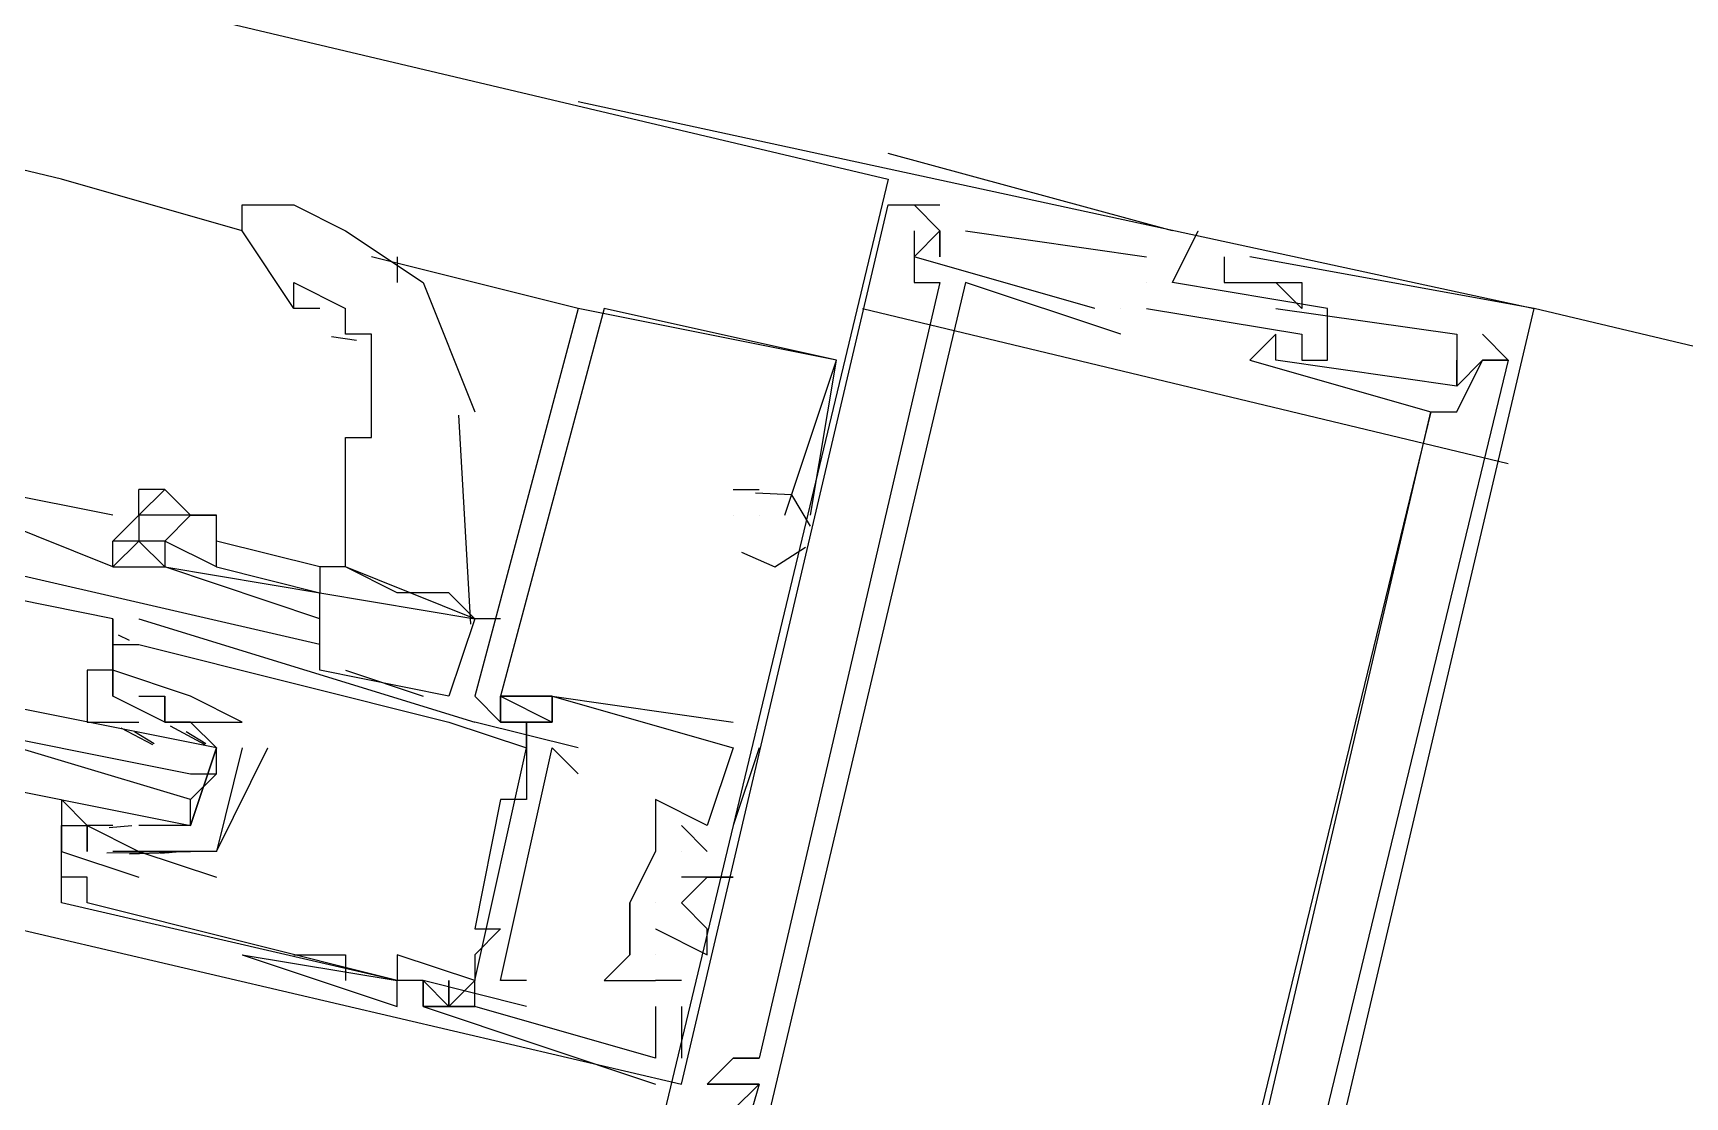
# Model space of a CAD drawing. Header units: feet. Extents: x -84 to 198, y -22 to 181.
# Drawn here: x 84.572 to 85.424, y 15.998 to 16.546 of the extents above; entities that cross this region are included whole.
import ezdxf

# ---------------------------------------------------------------- set-up
doc = ezdxf.new("R2010")
doc.units = ezdxf.units.FT
doc.layers.add('A-LINEA', color=7, linetype='CONTINUOUS')

msp = doc.modelspace()

# ---------------------------------------------------------------- linework, layer by layer
at = {"layer": 'A-LINEA'}
for p, q in [((77.9067, 18.1511), (85.0133, 16.4711)), ((84.5867, 16.4711), (81.4667, 17.2178)), ((84.8533, 16.5111), (85.3467, 16.4044)), ((85.16, 16.4444), (85.0133, 16.4844)), ((85.0133, 16.4844), (85.0133, 16.4844)), ((85.16, 16.4444), (85.0133, 16.4844)), ((85.0133, 16.4844), (85.0133, 16.4844)), ((85.16, 16.4444), (85.0133, 16.4844)), ((85.0133, 16.4844), (85.0133, 16.4844)), ((84.68, 16.4444), (84.5867, 16.4711)), ((85.0133, 16.4711), (85.0133, 16.4711)), ((85.0133, 16.4711), (85.0133, 16.4711)), ((85.0133, 16.4711), (85.0133, 16.4711)), ((85.0133, 16.4578), (85.0133, 16.4578)), ((85.0133, 16.4578), (85.0133, 16.4578)), ((85.0133, 16.4578), (85.0133, 16.4578)), ((85.0267, 16.4578), (85.04, 16.4444)), ((85.0267, 16.4578), (85.0267, 16.4578)), ((85.0267, 16.4578), (85.04, 16.4444)), ((85.0267, 16.4578), (85.0267, 16.4578)), ((85.0267, 16.4578), (85.04, 16.4444)), ((85.0267, 16.4578), (85.0267, 16.4578)), ((85.04, 16.4578), (85.04, 16.4578)), ((85.04, 16.4578), (85.04, 16.4578)), ((85.04, 16.4578), (85.04, 16.4578)), ((85.0267, 16.4444), (85.0267, 16.4444)), ((85.0267, 16.4444), (85.0267, 16.4444)), ((85.0267, 16.4444), (85.0267, 16.4444)), ((85.0267, 16.4444), (85.0267, 16.4444)), ((85.0267, 16.4444), (85.0267, 16.4444)), ((85.0267, 16.4444), (85.0267, 16.4444)), ((85.04, 16.4444), (85.04, 16.4444)), ((85.04, 16.4444), (85.04, 16.4444)), ((85.04, 16.4444), (85.04, 16.4444)), ((85.04, 16.4444), (85.04, 16.4444)), ((85.04, 16.4444), (85.04, 16.4444)), ((85.04, 16.4444), (85.04, 16.4444)), ((85.04, 16.4444), (85.04, 16.4444)), ((85.04, 16.4444), (85.04, 16.4444)), ((85.04, 16.4444), (85.04, 16.4444)), ((85.0533, 16.4444), (85.1467, 16.4311)), ((85.0533, 16.4444), (85.0533, 16.4444)), ((85.0533, 16.4444), (85.1467, 16.4311)), ((85.0533, 16.4444), (85.0533, 16.4444)), ((85.0533, 16.4444), (85.1467, 16.4311)), ((85.0533, 16.4444), (85.0533, 16.4444)), ((85.16, 16.4444), (85.16, 16.4444)), ((85.16, 16.4444), (85.16, 16.4444)), ((85.16, 16.4444), (85.16, 16.4444)), ((85.1733, 16.4444), (85.1733, 16.4444)), ((85.1733, 16.4444), (85.1733, 16.4444)), ((85.1733, 16.4444), (85.1733, 16.4444)), ((84.8533, 16.4044), (84.7467, 16.4311)), ((84.76, 16.4311), (84.76, 16.4178)), ((85.0267, 16.4311), (85.0267, 16.4311)), ((85.0267, 16.4311), (85.0267, 16.4311)), ((85.0267, 16.4311), (85.0267, 16.4311)), ((85.04, 16.4311), (85.04, 16.4311)), ((85.04, 16.4311), (85.04, 16.4311)), ((85.04, 16.4311), (85.04, 16.4311)), ((85.1467, 16.4311), (85.1467, 16.4311)), ((85.1467, 16.4311), (85.1467, 16.4311)), ((85.1467, 16.4311), (85.1467, 16.4311)), ((85.1867, 16.4311), (85.1867, 16.4311)), ((85.1867, 16.4311), (85.1867, 16.4311)), ((85.1867, 16.4311), (85.1867, 16.4311)), ((85.2, 16.4311), (85.2, 16.4311)), ((85.2, 16.4311), (85.2, 16.4311)), ((85.2, 16.4311), (85.2, 16.4311)), ((85.0267, 16.4178), (85.0267, 16.4178)), ((85.0267, 16.4178), (85.0267, 16.4178)), ((85.0267, 16.4178), (85.0267, 16.4178)), ((85.04, 16.4178), (85.04, 16.4178)), ((85.04, 16.4178), (85.04, 16.4178)), ((85.04, 16.4178), (85.04, 16.4178)), ((85.0533, 16.4178), (85.0533, 16.4178)), ((85.0533, 16.4178), (85.0533, 16.4178)), ((85.0533, 16.4178), (85.0533, 16.4178)), ((85.1467, 16.4178), (85.1467, 16.4178)), ((85.1467, 16.4178), (85.1467, 16.4178)), ((85.1467, 16.4178), (85.1467, 16.4178)), ((85.1467, 16.4178), (85.1467, 16.4178)), ((85.1467, 16.4178), (85.1467, 16.4178)), ((85.1467, 16.4178), (85.1467, 16.4178)), ((85.16, 16.4178), (85.16, 16.4178)), ((85.16, 16.4178), (85.16, 16.4178)), ((85.16, 16.4178), (85.16, 16.4178)), ((85.1867, 16.4178), (85.1867, 16.4178)), ((85.1867, 16.4178), (85.1867, 16.4178)), ((85.1867, 16.4178), (85.1867, 16.4178)), ((85.2, 16.4178), (85.2, 16.4178)), ((85.2, 16.4178), (85.2, 16.4178)), ((85.2, 16.4178), (85.2, 16.4178)), ((85.2133, 16.4178), (85.2133, 16.4178)), ((85.2133, 16.4178), (85.2133, 16.4178)), ((85.2133, 16.4178), (85.2133, 16.4178)), ((85.2267, 16.4178), (85.2267, 16.4178)), ((85.2267, 16.4178), (85.2267, 16.4178)), ((85.2267, 16.4178), (85.2267, 16.4178)), ((84.72, 16.4044), (84.7067, 16.4044)), ((84.8533, 16.4044), (84.8533, 16.4044)), ((84.8533, 16.4044), (84.8533, 16.4044)), ((84.8533, 16.4044), (84.8533, 16.4044)), ((84.8533, 16.4044), (84.8533, 16.4044)), ((84.8533, 16.4044), (84.8533, 16.4044)), ((84.8533, 16.4044), (84.8533, 16.4044)), ((84.8667, 16.4044), (84.8667, 16.4044)), ((84.8667, 16.4044), (84.8667, 16.4044)), ((84.8667, 16.4044), (84.8667, 16.4044)), ((85, 16.4044), (85.3333, 16.3244)), ((85.12, 16.4044), (85.12, 16.4044)), ((85.12, 16.4044), (85.12, 16.4044)), ((85.12, 16.4044), (85.12, 16.4044)), ((85.1333, 16.4044), (85.1333, 16.4044)), ((85.1333, 16.4044), (85.1333, 16.4044)), ((85.1333, 16.4044), (85.1333, 16.4044)), ((85.1333, 16.4044), (85.1333, 16.4044)), ((85.1333, 16.4044), (85.1333, 16.4044)), ((85.1333, 16.4044), (85.1333, 16.4044)), ((85.1467, 16.4044), (85.1467, 16.4044)), ((85.1467, 16.4044), (85.1467, 16.4044)), ((85.1467, 16.4044), (85.1467, 16.4044)), ((85.2133, 16.4044), (85.2133, 16.4044)), ((85.2133, 16.4044), (85.2133, 16.4044)), ((85.2133, 16.4044), (85.2133, 16.4044)), ((85.2267, 16.4044), (85.2267, 16.4044)), ((85.2267, 16.4044), (85.2267, 16.4044)), ((85.2267, 16.4044), (85.2267, 16.4044)), ((85.24, 16.4044), (85.24, 16.4044)), ((85.24, 16.4044), (85.24, 16.4044)), ((85.24, 16.4044), (85.24, 16.4044)), ((88.7067, 15.6044), (85.3467, 16.4044)), ((85.3467, 16.4044), (85.3467, 16.4044)), ((85.3467, 16.4044), (85.3467, 16.4044)), ((85.3467, 16.4044), (85.3467, 16.4044)), ((84.7389, 16.3878), (84.7261, 16.3897)), ((85.1333, 16.3911), (85.1333, 16.3911)), ((85.1333, 16.3911), (85.1333, 16.3911)), ((85.1333, 16.3911), (85.1333, 16.3911)), ((85.2133, 16.3911), (85.2133, 16.3911)), ((85.2133, 16.3911), (85.2133, 16.3911)), ((85.2133, 16.3911), (85.2133, 16.3911)), ((85.2267, 16.3911), (85.2267, 16.3911)), ((85.2267, 16.3911), (85.2267, 16.3911)), ((85.2267, 16.3911), (85.2267, 16.3911)), ((85.3067, 16.3911), (85.3067, 16.3911)), ((85.3067, 16.3911), (85.3067, 16.3911)), ((85.3067, 16.3911), (85.3067, 16.3911)), ((85.32, 16.3911), (85.3333, 16.3778)), ((85.32, 16.3911), (85.32, 16.3911)), ((85.32, 16.3911), (85.3333, 16.3778)), ((85.32, 16.3911), (85.32, 16.3911)), ((85.32, 16.3911), (85.3333, 16.3778)), ((85.32, 16.3911), (85.32, 16.3911)), ((84.9733, 16.2978), (84.9867, 16.3778)), ((84.9733, 16.2978), (84.9867, 16.3778)), ((84.9733, 16.2978), (84.9867, 16.3778)), ((84.9867, 16.3778), (84.9867, 16.3778)), ((84.9867, 16.3778), (84.9867, 16.3778)), ((84.9867, 16.3778), (84.9867, 16.3778)), ((84.9867, 16.3778), (84.9867, 16.3778)), ((84.9867, 16.3778), (84.9867, 16.3778)), ((84.9867, 16.3778), (84.9867, 16.3778)), ((85.2, 16.3778), (85.2, 16.3778)), ((85.2, 16.3778), (85.2, 16.3778)), ((85.2, 16.3778), (85.2, 16.3778)), ((85.2133, 16.3778), (85.2133, 16.3778)), ((85.2133, 16.3778), (85.2133, 16.3778)), ((85.2133, 16.3778), (85.2133, 16.3778)), ((85.2267, 16.3778), (85.2267, 16.3778)), ((85.2267, 16.3778), (85.2267, 16.3778)), ((85.2267, 16.3778), (85.2267, 16.3778)), ((85.24, 16.3778), (85.24, 16.3778)), ((85.24, 16.3778), (85.24, 16.3778)), ((85.24, 16.3778), (85.24, 16.3778)), ((85.3067, 16.3778), (85.3067, 16.3778)), ((85.3067, 16.3778), (85.3067, 16.3778)), ((85.3067, 16.3778), (85.3067, 16.3778)), ((85.32, 16.3778), (85.32, 16.3778)), ((85.32, 16.3778), (85.32, 16.3778)), ((85.32, 16.3778), (85.32, 16.3778)), ((85.32, 16.3778), (85.32, 16.3778)), ((85.32, 16.3778), (85.32, 16.3778)), ((85.32, 16.3778), (85.32, 16.3778)), ((85.32, 16.3778), (85.32, 16.3778)), ((85.32, 16.3778), (85.32, 16.3778)), ((85.32, 16.3778), (85.32, 16.3778)), ((85.3333, 16.3778), (85.3333, 16.3778)), ((85.3333, 16.3778), (85.3333, 16.3778)), ((85.3333, 16.3778), (85.3333, 16.3778)), ((85.3067, 16.3644), (85.3067, 16.3644)), ((85.3067, 16.3644), (85.3067, 16.3644)), ((85.3067, 16.3644), (85.3067, 16.3644)), ((85.3067, 16.3644), (85.3067, 16.3644)), ((85.3067, 16.3644), (85.3067, 16.3644)), ((85.3067, 16.3644), (85.3067, 16.3644)), ((84.7979, 16.2416), (84.7917, 16.3493)), ((85.2933, 16.3511), (85.2933, 16.3511)), ((85.2933, 16.3511), (85.2933, 16.3511)), ((85.2933, 16.3511), (85.2933, 16.3511)), ((85.2933, 16.3511), (85.2933, 16.3511)), ((85.2933, 16.3511), (85.2933, 16.3511)), ((85.2933, 16.3511), (85.2933, 16.3511)), ((85.3067, 16.3511), (85.3067, 16.3511)), ((85.3067, 16.3511), (85.3067, 16.3511)), ((85.3067, 16.3511), (85.3067, 16.3511)), ((84.6133, 16.2978), (84.5467, 16.3111)), ((84.64, 16.3111), (84.6267, 16.3111)), ((84.9333, 16.3111), (84.9467, 16.3111)), ((84.9333, 16.3111), (84.9333, 16.3111)), ((84.9333, 16.3111), (84.9467, 16.3111)), ((84.9333, 16.3111), (84.9333, 16.3111)), ((84.9333, 16.3111), (84.9467, 16.3111)), ((84.9333, 16.3111), (84.9333, 16.3111)), ((84.9467, 16.3111), (84.9467, 16.3111)), ((84.9467, 16.3111), (84.9467, 16.3111)), ((84.9467, 16.3111), (84.9467, 16.3111)), ((84.6133, 16.2711), (84.5467, 16.2978)), ((84.6267, 16.2978), (84.6267, 16.2978)), ((84.9333, 16.2978), (84.9333, 16.2978)), ((84.9333, 16.2978), (84.9333, 16.2978)), ((84.9333, 16.2978), (84.9333, 16.2978)), ((84.9333, 16.2978), (84.9333, 16.2978)), ((84.9333, 16.2978), (84.9333, 16.2978)), ((84.9333, 16.2978), (84.9333, 16.2978)), ((84.9467, 16.2978), (84.9467, 16.2978)), ((84.9467, 16.2978), (84.9467, 16.2978)), ((84.9467, 16.2978), (84.9467, 16.2978)), ((84.96, 16.2978), (84.96, 16.2978)), ((84.96, 16.2978), (84.96, 16.2978)), ((84.96, 16.2978), (84.96, 16.2978)), ((84.96, 16.2978), (84.96, 16.2978)), ((84.96, 16.2978), (84.96, 16.2978)), ((84.96, 16.2978), (84.96, 16.2978)), ((84.96, 16.2978), (84.96, 16.2978)), ((84.96, 16.2978), (84.96, 16.2978)), ((84.96, 16.2978), (84.96, 16.2978)), ((84.9733, 16.2978), (84.9733, 16.2978)), ((84.9733, 16.2978), (84.9733, 16.2978)), ((84.9733, 16.2978), (84.9733, 16.2978)), ((84.6267, 16.2844), (84.6133, 16.2844)), ((84.6267, 16.2844), (84.6133, 16.2844)), ((84.72, 16.2711), (84.6667, 16.2844)), ((84.72, 16.2311), (84.5467, 16.2711)), ((84.6133, 16.2711), (84.6133, 16.2711)), ((84.6667, 16.2711), (84.72, 16.2578)), ((84.7333, 16.2711), (84.7333, 16.2711)), ((84.7333, 16.2711), (84.7333, 16.2711)), ((84.72, 16.2578), (84.72, 16.2578)), ((84.6267, 16.2444), (84.8, 16.1911)), ((84.6267, 16.2444), (84.6267, 16.2444)), ((84.8133, 16.2444), (84.8, 16.2444)), ((84.6133, 16.2311), (84.6133, 16.2044)), ((84.6133, 16.2311), (84.6133, 16.2311)), ((84.6133, 16.2311), (84.6133, 16.2311)), ((84.6133, 16.2311), (84.6133, 16.2311)), ((84.6133, 16.2311), (84.6133, 16.2311)), ((84.6133, 16.2311), (84.6133, 16.2311)), ((84.616, 16.236), (84.6216, 16.2333)), ((84.616, 16.236), (84.6216, 16.2333)), ((84.616, 16.236), (84.6216, 16.2333)), ((84.6267, 16.2311), (84.6267, 16.2311)), ((84.6267, 16.2311), (84.6267, 16.2311)), ((84.6133, 16.2178), (84.6133, 16.2178)), ((84.7867, 16.2044), (84.72, 16.2178)), ((84.7333, 16.2178), (84.7733, 16.2044)), ((84.6133, 16.2044), (84.6133, 16.2044)), ((84.6267, 16.2044), (84.6267, 16.2044)), ((84.64, 16.2044), (84.64, 16.2044)), ((84.64, 16.2044), (84.64, 16.2044)), ((84.6533, 16.2044), (84.6533, 16.2044)), ((84.8, 16.2044), (84.8, 16.2044)), ((84.8, 16.2044), (84.8, 16.2044)), ((84.8, 16.2044), (84.8, 16.2044)), ((84.8, 16.2044), (84.8, 16.2044)), ((84.8133, 16.2044), (84.8133, 16.2044)), ((84.8133, 16.2044), (84.8133, 16.2044)), ((84.8133, 16.2044), (84.8133, 16.2044)), ((84.8133, 16.2044), (84.8133, 16.2044)), ((84.8133, 16.2044), (84.8133, 16.2044)), ((84.8133, 16.2044), (84.8133, 16.2044)), ((84.84, 16.2044), (84.84, 16.2044)), ((84.84, 16.2044), (84.84, 16.2044)), ((84.84, 16.2044), (84.84, 16.2044)), ((84.84, 16.2044), (84.84, 16.2044)), ((84.84, 16.2044), (84.84, 16.2044)), ((84.84, 16.2044), (84.84, 16.2044)), ((84.84, 16.2044), (84.84, 16.2044)), ((84.84, 16.2044), (84.84, 16.2044)), ((84.84, 16.2044), (84.84, 16.2044)), ((84.6133, 16.1911), (84.6133, 16.1911)), ((84.6133, 16.1911), (84.6267, 16.1911)), ((84.6174, 16.1881), (84.6337, 16.1796)), ((84.6267, 16.1911), (84.6267, 16.1911)), ((84.64, 16.1911), (84.64, 16.1911)), ((84.6428, 16.1891), (84.6608, 16.1795)), ((84.68, 16.1911), (84.68, 16.1911)), ((84.68, 16.1911), (84.68, 16.1911)), ((84.7867, 16.1911), (84.7867, 16.1911)), ((84.8533, 16.1778), (84.8, 16.1911)), ((84.8, 16.1911), (84.8, 16.1911)), ((84.8, 16.1911), (84.8, 16.1911)), ((84.8133, 16.1911), (84.8133, 16.1911)), ((84.8133, 16.1911), (84.8133, 16.1911)), ((84.8133, 16.1911), (84.8133, 16.1911)), ((84.8133, 16.1911), (84.8133, 16.1911)), ((84.8133, 16.1911), (84.8133, 16.1911)), ((84.8133, 16.1911), (84.8133, 16.1911)), ((84.8267, 16.1911), (84.8267, 16.1778)), ((84.8267, 16.1911), (84.8267, 16.1778)), ((84.8267, 16.1911), (84.8267, 16.1911)), ((84.8267, 16.1911), (84.8267, 16.1911)), ((84.8267, 16.1911), (84.8267, 16.1778)), ((84.8267, 16.1911), (84.8267, 16.1778)), ((84.8267, 16.1911), (84.8267, 16.1911)), ((84.8267, 16.1911), (84.8267, 16.1911)), ((84.8267, 16.1911), (84.8267, 16.1778)), ((84.8267, 16.1911), (84.8267, 16.1778)), ((84.8267, 16.1911), (84.8267, 16.1911)), ((84.8267, 16.1911), (84.8267, 16.1911)), ((84.84, 16.1911), (84.84, 16.1911)), ((84.84, 16.1911), (84.84, 16.1911)), ((84.84, 16.1911), (84.84, 16.1911)), ((84.84, 16.1911), (84.84, 16.1911)), ((84.84, 16.1911), (84.84, 16.1911)), ((84.84, 16.1911), (84.84, 16.1911)), ((84.9333, 16.1911), (84.9333, 16.1911)), ((84.9333, 16.1911), (84.9333, 16.1911)), ((84.9333, 16.1911), (84.9333, 16.1911)), ((84.6244, 16.1863), (84.6346, 16.18)), ((84.6511, 16.1863), (84.6613, 16.18)), ((84.6533, 16.1778), (84.6533, 16.1778)), ((84.68, 16.1778), (84.68, 16.1778)), ((84.6933, 16.1778), (84.6933, 16.1778)), ((84.8, 16.0578), (84.8267, 16.1778)), ((84.8, 16.0578), (84.8267, 16.1778)), ((84.8, 16.0578), (84.8267, 16.1778)), ((84.8267, 16.1778), (84.8267, 16.1778)), ((84.84, 16.1778), (84.84, 16.1778)), ((84.8533, 16.1778), (84.8533, 16.1778)), ((84.9467, 16.1778), (84.9333, 16.1378)), ((84.9333, 16.1778), (84.9333, 16.1778)), ((84.9333, 16.1778), (84.9333, 16.1778)), ((84.9467, 16.1778), (84.9333, 16.1378)), ((84.9333, 16.1778), (84.9333, 16.1778)), ((84.9333, 16.1778), (84.9333, 16.1778)), ((84.9467, 16.1778), (84.9333, 16.1378)), ((84.9333, 16.1778), (84.9333, 16.1778)), ((84.9333, 16.1778), (84.9333, 16.1778)), ((84.9467, 16.1778), (84.9467, 16.1778)), ((84.9467, 16.1778), (84.9467, 16.1778)), ((84.9467, 16.1778), (84.9467, 16.1778)), ((84.6667, 16.1644), (84.6533, 16.1511)), ((84.8267, 16.1644), (84.8267, 16.1644)), ((84.8533, 16.1644), (84.8533, 16.1644)), ((84.8133, 16.1511), (84.8133, 16.1511)), ((84.8267, 16.1511), (84.8267, 16.1511)), ((84.8933, 16.1511), (84.8933, 16.1511)), ((84.8933, 16.1511), (84.8933, 16.1511)), ((84.8933, 16.1511), (84.8933, 16.1511)), ((84.5867, 16.1378), (84.5867, 16.1378)), ((84.6, 16.1378), (84.6, 16.1378)), ((84.6133, 16.1378), (84.6, 16.1378)), ((84.6231, 16.1376), (84.6113, 16.1366)), ((84.6133, 16.1378), (84.6133, 16.1378)), ((84.64, 16.1378), (84.64, 16.1378)), ((84.8933, 16.1378), (84.8933, 16.1244)), ((84.9067, 16.1378), (84.92, 16.1244)), ((84.9067, 16.1378), (84.9067, 16.1378)), ((84.9067, 16.1378), (84.92, 16.1244)), ((84.9067, 16.1378), (84.9067, 16.1378)), ((84.9067, 16.1378), (84.92, 16.1244)), ((84.9067, 16.1378), (84.9067, 16.1378)), ((84.92, 16.1378), (84.92, 16.1378)), ((84.92, 16.1378), (84.92, 16.1378)), ((84.92, 16.1378), (84.92, 16.1378)), ((84.92, 16.1378), (84.92, 16.1378)), ((84.92, 16.1378), (84.92, 16.1378)), ((84.92, 16.1378), (84.92, 16.1378)), ((84.9333, 16.1378), (84.9333, 16.1378)), ((84.9333, 16.1378), (84.9333, 16.1378)), ((84.9333, 16.1378), (84.9333, 16.1378)), ((84.5867, 16.1244), (84.5867, 16.1244)), ((84.6284, 16.1237), (84.6101, 16.1234)), ((84.6133, 16.1244), (84.6133, 16.1244)), ((84.6423, 16.1236), (84.6219, 16.123)), ((84.6267, 16.1244), (84.6267, 16.1244)), ((84.6267, 16.1244), (84.6267, 16.1244)), ((84.6498, 16.1243), (84.6379, 16.1233)), ((84.6667, 16.1244), (84.6667, 16.1244)), ((84.6667, 16.1244), (84.6667, 16.1244)), ((84.8933, 16.1244), (84.8933, 16.1244)), ((84.8933, 16.1244), (84.8933, 16.1244)), ((84.8933, 16.1244), (84.8933, 16.1244)), ((84.9067, 16.1244), (84.9067, 16.1244)), ((84.9067, 16.1244), (84.9067, 16.1244)), ((84.9067, 16.1244), (84.9067, 16.1244)), ((84.92, 16.1244), (84.92, 16.1244)), ((84.92, 16.1244), (84.92, 16.1244)), ((84.92, 16.1244), (84.92, 16.1244)), ((84.5867, 16.1111), (84.5867, 16.1111)), ((84.6, 16.1111), (84.6, 16.1111)), ((84.6267, 16.1111), (84.6267, 16.1111)), ((84.6667, 16.1111), (84.6667, 16.1111)), ((84.9067, 16.1111), (84.9067, 16.1111)), ((84.9067, 16.1111), (84.9067, 16.1111)), ((84.9067, 16.1111), (84.9067, 16.1111)), ((84.92, 16.1111), (84.92, 16.1111)), ((84.92, 16.1111), (84.92, 16.1111)), ((84.92, 16.1111), (84.92, 16.1111)), ((84.9333, 16.1111), (84.9333, 16.1111)), ((84.9333, 16.1111), (84.9333, 16.1111)), ((84.9333, 16.1111), (84.9333, 16.1111)), ((84.5067, 16.0978), (84.9067, 16.0044)), ((84.5867, 16.0978), (84.5867, 16.0978)), ((84.6, 16.0978), (84.6, 16.0978)), ((84.88, 16.0978), (84.88, 16.0978)), ((84.88, 16.0978), (84.88, 16.0978)), ((84.88, 16.0978), (84.88, 16.0978)), ((84.88, 16.0978), (84.88, 16.0978)), ((84.88, 16.0978), (84.88, 16.0978)), ((84.8933, 16.0978), (84.8933, 16.0978)), ((84.8933, 16.0978), (84.8933, 16.0978)), ((84.8933, 16.0978), (84.8933, 16.0978)), ((84.9067, 16.0978), (84.9067, 16.0978)), ((84.9067, 16.0978), (84.9067, 16.0978)), ((84.9067, 16.0978), (84.9067, 16.0978)), ((84.8, 16.0844), (84.8, 16.0844)), ((84.8133, 16.0844), (84.8133, 16.0844)), ((84.8933, 16.0844), (84.8933, 16.0844)), ((84.8933, 16.0844), (84.8933, 16.0844)), ((84.8933, 16.0844), (84.8933, 16.0844)), ((84.92, 16.0844), (84.92, 16.0844)), ((84.92, 16.0844), (84.92, 16.0844)), ((84.92, 16.0844), (84.92, 16.0844)), ((84.68, 16.0711), (84.76, 16.0578)), ((84.68, 16.0711), (84.76, 16.0578)), ((84.7067, 16.0711), (84.7333, 16.0711)), ((84.7067, 16.0711), (84.7067, 16.0711)), ((84.7333, 16.0711), (84.7333, 16.0578)), ((84.76, 16.0711), (84.76, 16.0711)), ((84.8, 16.0711), (84.8, 16.0711)), ((84.88, 16.0711), (84.88, 16.0711)), ((84.88, 16.0711), (84.88, 16.0711)), ((84.88, 16.0711), (84.88, 16.0711)), ((84.8933, 16.0711), (84.8933, 16.0711)), ((84.8933, 16.0711), (84.8933, 16.0711)), ((84.8933, 16.0711), (84.8933, 16.0711)), ((84.92, 16.0711), (84.92, 16.0711)), ((84.92, 16.0711), (84.92, 16.0711)), ((84.92, 16.0711), (84.92, 16.0711)), ((84.76, 16.0578), (84.76, 16.0578)), ((84.76, 16.0578), (84.76, 16.0578)), ((84.7733, 16.0578), (84.7733, 16.0578)), ((84.7733, 16.0578), (84.7733, 16.0578)), ((84.7733, 16.0578), (84.7733, 16.0578)), ((84.7733, 16.0578), (84.7733, 16.0578)), ((84.7733, 16.0444), (84.7733, 16.0578)), ((84.8, 16.0578), (84.8, 16.0578)), ((84.8, 16.0444), (84.8, 16.0578)), ((84.8133, 16.0578), (84.8133, 16.0578)), ((84.8267, 16.0578), (84.8267, 16.0578)), ((84.8667, 16.0578), (84.8667, 16.0578)), ((84.8667, 16.0578), (84.8667, 16.0578)), ((84.8667, 16.0578), (84.8667, 16.0578)), ((84.8933, 16.0578), (84.8933, 16.0578)), ((84.8933, 16.0578), (84.8933, 16.0578)), ((84.8933, 16.0578), (84.8933, 16.0578)), ((84.8933, 16.0578), (84.8933, 16.0578)), ((84.8933, 16.0578), (84.8933, 16.0578)), ((84.8933, 16.0578), (84.8933, 16.0578)), ((84.9067, 16.0578), (84.9067, 16.0578)), ((84.9067, 16.0578), (84.9067, 16.0578)), ((84.9067, 16.0578), (84.9067, 16.0578)), ((84.76, 16.0444), (84.76, 16.0444)), ((84.7733, 16.0444), (84.7733, 16.0444)), ((84.7733, 16.0444), (84.7733, 16.0444)), ((84.7733, 16.0444), (84.7733, 16.0444)), ((84.7733, 16.0444), (84.7733, 16.0444)), ((84.7733, 16.0444), (84.7733, 16.0444)), ((84.7733, 16.0444), (84.7733, 16.0444)), ((84.7867, 16.0444), (84.7867, 16.0444)), ((84.7867, 16.0444), (84.7867, 16.0444)), ((84.7867, 16.0444), (84.7867, 16.0444)), ((84.8, 16.0444), (84.7867, 16.0444)), ((84.8, 16.0444), (84.8, 16.0444)), ((84.8, 16.0444), (84.8, 16.0444)), ((84.8, 16.0444), (84.8, 16.0444)), ((84.8, 16.0444), (84.8, 16.0444)), ((84.8, 16.0444), (84.8, 16.0444)), ((84.8, 16.0444), (84.8, 16.0444)), ((84.8267, 16.0444), (84.8267, 16.0444)), ((84.8933, 16.0444), (84.8933, 16.0444)), ((84.8933, 16.0444), (84.8933, 16.0444)), ((84.8933, 16.0444), (84.8933, 16.0444)), ((84.9067, 16.0444), (84.9067, 16.0178)), ((84.9067, 16.0444), (84.9067, 16.0444)), ((84.9067, 16.0444), (84.9067, 16.0178)), ((84.9067, 16.0444), (84.9067, 16.0444)), ((84.9067, 16.0444), (84.9067, 16.0178)), ((84.9067, 16.0444), (84.9067, 16.0444)), ((84.8933, 16.0178), (84.8933, 16.0178)), ((84.8933, 16.0178), (84.8933, 16.0178)), ((84.8933, 16.0178), (84.8933, 16.0178)), ((84.8933, 16.0178), (84.8933, 16.0178)), ((84.8933, 16.0178), (84.8933, 16.0178)), ((84.8933, 16.0178), (84.8933, 16.0178)), ((84.9067, 16.0178), (84.9067, 16.0178)), ((84.9067, 16.0178), (84.9067, 16.0178)), ((84.9067, 16.0178), (84.9067, 16.0178)), ((84.9333, 16.0178), (84.9333, 16.0178)), ((84.9333, 16.0178), (84.9333, 16.0178)), ((84.9333, 16.0178), (84.9333, 16.0178)), ((84.9467, 16.0178), (84.9467, 16.0178)), ((84.9467, 16.0178), (84.9467, 16.0178)), ((84.9467, 16.0178), (84.9467, 16.0178)), ((84.8933, 16.0044), (84.8933, 16.0044)), ((84.8933, 16.0044), (84.8933, 16.0044)), ((84.8933, 16.0044), (84.8933, 16.0044)), ((84.9067, 16.0044), (84.9067, 16.0044)), ((84.9067, 16.0044), (84.9067, 16.0044)), ((84.9067, 16.0044), (84.9067, 16.0044)), ((84.92, 16.0044), (84.92, 16.0044)), ((84.92, 16.0044), (84.92, 16.0044)), ((84.92, 16.0044), (84.92, 16.0044)), ((84.92, 16.0044), (84.92, 16.0044)), ((84.92, 16.0044), (84.92, 16.0044)), ((84.92, 16.0044), (84.92, 16.0044)), ((84.9333, 16.0044), (84.9333, 16.0044)), ((84.9333, 16.0044), (84.9333, 16.0044)), ((84.9333, 16.0044), (84.9333, 16.0044)), ((84.9333, 16.0044), (84.9333, 16.0044)), ((84.9333, 16.0044), (84.9333, 16.0044)), ((84.9333, 16.0044), (84.9333, 16.0044)), ((84.9467, 16.0044), (84.9467, 16.0044)), ((84.9467, 16.0044), (84.9467, 16.0044)), ((84.9467, 16.0044), (84.9467, 16.0044)), ((84.9467, 16.0044), (84.9467, 16.0044)), ((84.9467, 16.0044), (84.9467, 16.0044)), ((84.9467, 16.0044), (84.9467, 16.0044))]:
    msp.add_line(p, q, dxfattribs=at)
for points in [[(85.0133, 16.4711), (84.8533, 15.8044), (84.8533, 15.7911)], [(85.0133, 16.4711), (84.8533, 15.8044), (84.8533, 15.7911)], [(85.0133, 16.4711), (84.8533, 15.8044), (84.8533, 15.7911)], [(84.7067, 16.4044), (84.68, 16.4444), (84.68, 16.4578), (84.7067, 16.4578)], [(84.7067, 16.4578), (84.7333, 16.4444), (84.7733, 16.4178), (84.8, 16.3511)], [(84.9067, 16.0044), (85.0133, 16.4578), (85.04, 16.4578)], [(84.9067, 16.0044), (85.0133, 16.4578), (85.04, 16.4578)], [(84.9067, 16.0044), (85.0133, 16.4578), (85.04, 16.4578)], [(85.0267, 16.4444), (85.0267, 16.4178), (85.04, 16.4178), (84.9467, 16.0178), (84.9333, 16.0178), (84.92, 16.0044), (84.9333, 16.0044), (84.9467, 16.0044), (84.92, 15.9111)], [(85.0267, 16.4444), (85.0267, 16.4178), (85.04, 16.4178), (84.9467, 16.0178), (84.9333, 16.0178), (84.92, 16.0044), (84.9333, 16.0044), (84.9467, 16.0044), (84.92, 15.9111)], [(85.0267, 16.4444), (85.0267, 16.4178), (85.04, 16.4178), (84.9467, 16.0178), (84.9333, 16.0178), (84.92, 16.0044), (84.9333, 16.0044), (84.9467, 16.0044), (84.92, 15.9111)], [(85.12, 16.4044), (85.0267, 16.4311), (85.04, 16.4444)], [(85.12, 16.4044), (85.0267, 16.4311), (85.04, 16.4444)], [(85.12, 16.4044), (85.0267, 16.4311), (85.04, 16.4444)], [(85.04, 16.4444), (85.04, 16.4311), (85.04, 16.4444)], [(85.04, 16.4444), (85.04, 16.4311), (85.04, 16.4444)], [(85.04, 16.4444), (85.04, 16.4311), (85.04, 16.4444)], [(85.1467, 16.4044), (85.2267, 16.3911), (85.2267, 16.3778), (85.24, 16.3778), (85.24, 16.4044), (85.16, 16.4178), (85.1733, 16.4444)], [(85.1467, 16.4044), (85.2267, 16.3911), (85.2267, 16.3778), (85.24, 16.3778), (85.24, 16.4044), (85.16, 16.4178), (85.1733, 16.4444)], [(85.1467, 16.4044), (85.2267, 16.3911), (85.2267, 16.3778), (85.24, 16.3778), (85.24, 16.4044), (85.16, 16.4178), (85.1733, 16.4444)], [(85.1867, 15.7244), (85.3467, 16.4044), (85.2, 16.4311)], [(85.1867, 16.4311), (85.1867, 16.4178), (85.2, 16.4178), (85.2267, 16.4178), (85.2267, 16.4044), (85.2133, 16.4178)], [(85.1867, 15.7244), (85.3467, 16.4044), (85.2, 16.4311)], [(85.1867, 16.4311), (85.1867, 16.4178), (85.2, 16.4178), (85.2267, 16.4178), (85.2267, 16.4044), (85.2133, 16.4178)], [(85.1867, 15.7244), (85.3467, 16.4044), (85.2, 16.4311)], [(85.1867, 16.4311), (85.1867, 16.4178), (85.2, 16.4178), (85.2267, 16.4178), (85.2267, 16.4044), (85.2133, 16.4178)], [(84.7067, 16.4044), (84.7067, 16.4178), (84.7333, 16.4044)], [(85.1333, 16.3911), (85.0533, 16.4178), (84.9333, 15.9111), (85.0133, 15.8978), (85.0133, 15.8978)], [(85.1333, 16.3911), (85.0533, 16.4178), (84.9333, 15.9111), (85.0133, 15.8978), (85.0133, 15.8978)], [(85.1333, 16.3911), (85.0533, 16.4178), (84.9333, 15.9111), (85.0133, 15.8978), (85.0133, 15.8978)], [(84.7333, 16.2711), (84.7333, 16.2844), (84.7333, 16.2978), (84.7333, 16.3244), (84.7333, 16.3378), (84.7467, 16.3378), (84.7467, 16.3511), (84.7467, 16.3644), (84.7467, 16.3778), (84.7467, 16.3911), (84.7333, 16.3911), (84.7333, 16.4044)], [(84.9867, 16.3778), (84.8533, 16.4044), (84.8, 16.2044), (84.8133, 16.1911), (84.8133, 16.2044), (84.84, 16.2044), (84.84, 16.1911), (84.8267, 16.1911), (84.84, 16.1911), (84.84, 16.2044), (84.9333, 16.1778), (84.92, 16.1378), (84.8933, 16.1511), (84.8933, 16.1244), (84.88, 16.0978), (84.88, 16.0711), (84.8667, 16.0578), (84.8933, 16.0578)], [(84.9867, 16.3778), (84.8533, 16.4044), (84.8, 16.2044), (84.8133, 16.1911), (84.8133, 16.2044), (84.84, 16.2044), (84.84, 16.1911), (84.8267, 16.1911), (84.84, 16.1911), (84.84, 16.2044), (84.9333, 16.1778), (84.92, 16.1378), (84.8933, 16.1511), (84.8933, 16.1244), (84.88, 16.0978), (84.88, 16.0711), (84.8667, 16.0578), (84.8933, 16.0578)], [(84.9867, 16.3778), (84.8533, 16.4044), (84.8, 16.2044), (84.8133, 16.1911), (84.8133, 16.2044), (84.84, 16.2044), (84.84, 16.1911), (84.8267, 16.1911), (84.84, 16.1911), (84.84, 16.2044), (84.9333, 16.1778), (84.92, 16.1378), (84.8933, 16.1511), (84.8933, 16.1244), (84.88, 16.0978), (84.88, 16.0711), (84.8667, 16.0578), (84.8933, 16.0578)], [(84.96, 16.2978), (84.9867, 16.3778), (84.8667, 16.4044), (84.8133, 16.2044), (84.84, 16.2044), (84.84, 16.2044), (84.9333, 16.1911)], [(84.96, 16.2978), (84.9867, 16.3778), (84.8667, 16.4044), (84.8133, 16.2044), (84.84, 16.2044), (84.84, 16.2044), (84.9333, 16.1911)], [(84.96, 16.2978), (84.9867, 16.3778), (84.8667, 16.4044), (84.8133, 16.2044), (84.84, 16.2044), (84.84, 16.2044), (84.9333, 16.1911)], [(85.2133, 16.4044), (85.3067, 16.3911), (85.3067, 16.3644), (85.3067, 16.3778)], [(85.2133, 16.4044), (85.3067, 16.3911), (85.3067, 16.3644), (85.3067, 16.3778)], [(85.2133, 16.4044), (85.3067, 16.3911), (85.3067, 16.3644), (85.3067, 16.3778)], [(85.1733, 15.8578), (85.2, 15.9511), (85.2133, 15.9378), (85.2133, 15.9511), (85.2, 15.9511), (85.2933, 16.3511), (85.3067, 16.3511), (85.32, 16.3778), (85.3333, 16.3778), (85.32, 16.3778), (85.3067, 16.3644), (85.2133, 16.3778), (85.2133, 16.3911), (85.2, 16.3778), (85.2933, 16.3511), (85.1733, 15.8578), (85.08, 15.8844)], [(85.1733, 15.8578), (85.2, 15.9511), (85.2133, 15.9378), (85.2133, 15.9511), (85.2, 15.9511), (85.2933, 16.3511), (85.3067, 16.3511), (85.32, 16.3778), (85.3333, 16.3778), (85.32, 16.3778), (85.3067, 16.3644), (85.2133, 16.3778), (85.2133, 16.3911), (85.2, 16.3778), (85.2933, 16.3511), (85.1733, 15.8578), (85.08, 15.8844)], [(85.1733, 15.8578), (85.2, 15.9511), (85.2133, 15.9378), (85.2133, 15.9511), (85.2, 15.9511), (85.2933, 16.3511), (85.3067, 16.3511), (85.32, 16.3778), (85.3333, 16.3778), (85.32, 16.3778), (85.3067, 16.3644), (85.2133, 16.3778), (85.2133, 16.3911), (85.2, 16.3778), (85.2933, 16.3511), (85.1733, 15.8578), (85.08, 15.8844)], [(85.3333, 16.3778), (85.2267, 15.9378), (85.2133, 15.9378), (85.2, 15.9511)], [(85.3333, 16.3778), (85.2267, 15.9378), (85.2133, 15.9378), (85.2, 15.9511)], [(85.3333, 16.3778), (85.2267, 15.9378), (85.2133, 15.9378), (85.2, 15.9511)], [(84.6133, 16.2711), (84.6133, 16.2844), (84.6133, 16.2844), (84.6267, 16.2978), (84.6267, 16.3111)], [(84.6267, 16.2978), (84.64, 16.3111), (84.6533, 16.2978), (84.6533, 16.2978), (84.6533, 16.2978), (84.6533, 16.2978)], [(84.9733, 16.2921), (84.9636, 16.3083), (84.9448, 16.3092)], [(84.9733, 16.2921), (84.9636, 16.3083), (84.9448, 16.3092)], [(84.9733, 16.2921), (84.9636, 16.3083), (84.9448, 16.3092)], [(84.64, 16.2844), (84.6533, 16.2978), (84.6267, 16.2978), (84.6267, 16.2844)], [(84.6533, 16.2978), (84.6533, 16.2978), (84.6667, 16.2978), (84.6533, 16.2978), (84.64, 16.2844)], [(84.6667, 16.2711), (84.6667, 16.2711), (84.6667, 16.2978), (84.6667, 16.2978)], [(84.6267, 16.2844), (84.6133, 16.2711), (84.64, 16.2711)], [(84.64, 16.2844), (84.6267, 16.2844), (84.6267, 16.2844), (84.64, 16.2711)], [(84.6667, 16.2711), (84.64, 16.2844), (84.64, 16.2844), (84.64, 16.2711)], [(84.9376, 16.2787), (84.9549, 16.2712), (84.9707, 16.2813)], [(84.9376, 16.2787), (84.9549, 16.2712), (84.9707, 16.2813)], [(84.9376, 16.2787), (84.9549, 16.2712), (84.9707, 16.2813)], [(84.72, 16.2444), (84.64, 16.2711), (84.64, 16.2711), (84.72, 16.2578)], [(84.7333, 16.2711), (84.7333, 16.2711), (84.72, 16.2711), (84.72, 16.2578), (84.8, 16.2444), (84.8, 16.2444), (84.7333, 16.2711)], [(84.8, 16.2444), (84.7867, 16.2578), (84.76, 16.2578), (84.7333, 16.2711), (84.7333, 16.2711)], [(84.6133, 16.2311), (84.6133, 16.2311), (84.6133, 16.2444), (84.5467, 16.2578)], [(84.72, 16.2178), (84.72, 16.2578), (84.8, 16.2444), (84.7867, 16.2044)], [(84.6133, 16.2444), (84.6133, 16.2311), (84.6133, 16.2444)], [(84.6133, 16.2311), (84.6133, 16.2311), (84.6133, 16.2444)], [(84.6133, 16.2444), (84.6133, 16.2311), (84.6133, 16.2444)], [(84.6133, 16.2311), (84.6133, 16.2311), (84.6133, 16.2444)], [(84.6133, 16.2444), (84.6133, 16.2311), (84.6133, 16.2444)], [(84.6267, 16.2311), (84.7867, 16.1911), (84.8267, 16.1778), (84.8267, 16.1644), (84.8267, 16.1511), (84.8133, 16.1511), (84.8, 16.0844), (84.8133, 16.0844), (84.8, 16.0711), (84.8, 16.0578), (84.76, 16.0711), (84.76, 16.0578), (84.6, 16.0978), (84.6, 16.1111), (84.5867, 16.1111), (84.5867, 16.1244), (84.6267, 16.1111)], [(84.6533, 16.2044), (84.6133, 16.2178), (84.6133, 16.2311), (84.6267, 16.2311)], [(84.6533, 16.1378), (84.6667, 16.1778), (84.6533, 16.1911), (84.64, 16.1911), (84.64, 16.2044), (84.64, 16.1911), (84.6133, 16.2044), (84.6133, 16.2178), (84.6, 16.2178), (84.6, 16.1911), (84.6133, 16.1911)], [(84.52, 16.1644), (84.6533, 16.1378), (84.6533, 16.1511), (84.52, 16.1911), (84.6533, 16.1644), (84.6667, 16.1644), (84.6667, 16.1778), (84.5333, 16.2044)], [(84.6267, 16.2044), (84.64, 16.2044), (84.64, 16.1911), (84.68, 16.1911)], [(84.68, 16.1911), (84.68, 16.1911), (84.6533, 16.2044)], [(84.8133, 16.1911), (84.8133, 16.1911), (84.8133, 16.2044)], [(84.8133, 16.2044), (84.8133, 16.1911), (84.8267, 16.1911), (84.8133, 16.1911)], [(84.8133, 16.1911), (84.8133, 16.2044), (84.84, 16.1911), (84.84, 16.2044), (84.8133, 16.2044), (84.8133, 16.2044)], [(84.8133, 16.1911), (84.8133, 16.1911), (84.8133, 16.2044)], [(84.8133, 16.2044), (84.8133, 16.1911), (84.8267, 16.1911), (84.8133, 16.1911)], [(84.8133, 16.1911), (84.8133, 16.2044), (84.84, 16.1911), (84.84, 16.2044), (84.8133, 16.2044), (84.8133, 16.2044)], [(84.8133, 16.1911), (84.8133, 16.1911), (84.8133, 16.2044)], [(84.8133, 16.2044), (84.8133, 16.1911), (84.8267, 16.1911), (84.8133, 16.1911)], [(84.8133, 16.1911), (84.8133, 16.2044), (84.84, 16.1911), (84.84, 16.2044), (84.8133, 16.2044), (84.8133, 16.2044)], [(84.64, 16.1911), (84.6533, 16.1911), (84.6667, 16.1778), (84.6533, 16.1378), (84.64, 16.1378), (84.6267, 16.1378)], [(84.8267, 16.1778), (84.8267, 16.1911), (84.8267, 16.1778)], [(84.8267, 16.1778), (84.8267, 16.1911), (84.8267, 16.1778)], [(84.8267, 16.1778), (84.8267, 16.1911), (84.8267, 16.1778)], [(84.68, 16.1778), (84.6667, 16.1244), (84.6267, 16.1244), (84.6133, 16.1244)], [(84.6667, 16.1244), (84.6667, 16.1244), (84.6933, 16.1778)], [(84.8267, 16.0578), (84.8133, 16.0578), (84.84, 16.1778), (84.8533, 16.1644)], [(84.6, 16.1378), (84.5867, 16.1511), (84.5867, 16.1244), (84.5867, 16.1378), (84.6, 16.1378), (84.6, 16.1244), (84.6, 16.1378), (84.6267, 16.1244), (84.6533, 16.1244)], [(84.8267, 16.0444), (84.7733, 16.0578), (84.76, 16.0578), (84.5867, 16.0978), (84.5867, 16.1378), (84.6, 16.1378), (84.6, 16.1378)], [(84.6267, 16.1244), (84.6267, 16.1244), (84.6667, 16.1111)], [(84.88, 16.0711), (84.88, 16.0978), (84.88, 16.0978), (84.8933, 16.1244)], [(84.9067, 16.0978), (84.92, 16.1111), (84.9333, 16.1111), (84.9067, 16.1111)], [(84.9067, 16.0978), (84.92, 16.1111), (84.9333, 16.1111), (84.9067, 16.1111)], [(84.9067, 16.0978), (84.92, 16.1111), (84.9333, 16.1111), (84.9067, 16.1111)], [(84.8933, 16.0844), (84.92, 16.0711), (84.92, 16.0844), (84.9067, 16.0978)], [(84.8933, 16.0844), (84.92, 16.0711), (84.92, 16.0844), (84.9067, 16.0978)], [(84.8933, 16.0844), (84.92, 16.0711), (84.92, 16.0844), (84.9067, 16.0978)], [(84.68, 16.0711), (84.68, 16.0711), (84.68, 16.0711), (84.76, 16.0444), (84.76, 16.0578)], [(84.8933, 16.0444), (84.8933, 16.0178), (84.8, 16.0444), (84.7867, 16.0444), (84.8, 16.0444), (84.7733, 16.0444), (84.7733, 16.0578), (84.7733, 16.0444), (84.8933, 16.0044)], [(84.8933, 16.0444), (84.8933, 16.0178), (84.8, 16.0444), (84.7867, 16.0444), (84.8, 16.0444), (84.7733, 16.0444), (84.7733, 16.0578), (84.7733, 16.0444), (84.8933, 16.0044)], [(84.8933, 16.0444), (84.8933, 16.0178), (84.8, 16.0444), (84.7867, 16.0444), (84.8, 16.0444), (84.7733, 16.0444), (84.7733, 16.0578), (84.7733, 16.0444), (84.8933, 16.0044)], [(84.7733, 16.0578), (84.7867, 16.0444), (84.8, 16.0578)], [(84.8, 16.0578), (84.7867, 16.0444), (84.8, 16.0578)], [(84.7867, 16.0578), (84.7867, 16.0444), (84.7867, 16.0578)], [(84.7867, 16.0578), (84.7867, 16.0444), (84.7867, 16.0578)], [(84.9067, 16.0578), (84.9067, 16.0578), (84.8933, 16.0578)], [(84.9067, 16.0578), (84.9067, 16.0578), (84.8933, 16.0578)], [(84.9067, 16.0578), (84.9067, 16.0578), (84.8933, 16.0578)], [(84.7733, 16.0444), (84.7733, 16.0444), (84.7733, 16.0444), (84.8, 16.0444), (84.8, 16.0444), (84.7733, 16.0444)], [(84.92, 16.0044), (84.9333, 16.0178), (84.9333, 16.0178), (84.9467, 16.0178)], [(84.92, 16.0044), (84.9333, 16.0178), (84.9333, 16.0178), (84.9467, 16.0178)], [(84.92, 16.0044), (84.9333, 16.0178), (84.9333, 16.0178), (84.9467, 16.0178)], [(85.1067, 15.8711), (85.1067, 15.8711), (85.1067, 15.8578), (84.8933, 15.9111), (84.9067, 15.9911), (84.9333, 15.9911), (84.9467, 16.0044), (84.9333, 16.0044), (84.92, 16.0044)], [(85.1067, 15.8711), (85.1067, 15.8711), (85.1067, 15.8578), (84.8933, 15.9111), (84.9067, 15.9911), (84.9333, 15.9911), (84.9467, 16.0044), (84.9333, 16.0044), (84.92, 16.0044)], [(85.1067, 15.8711), (85.1067, 15.8711), (85.1067, 15.8578), (84.8933, 15.9111), (84.9067, 15.9911), (84.9333, 15.9911), (84.9467, 16.0044), (84.9333, 16.0044), (84.92, 16.0044)]]:
    msp.add_lwpolyline(points, dxfattribs=at)

doc.saveas('drawing.dxf')
